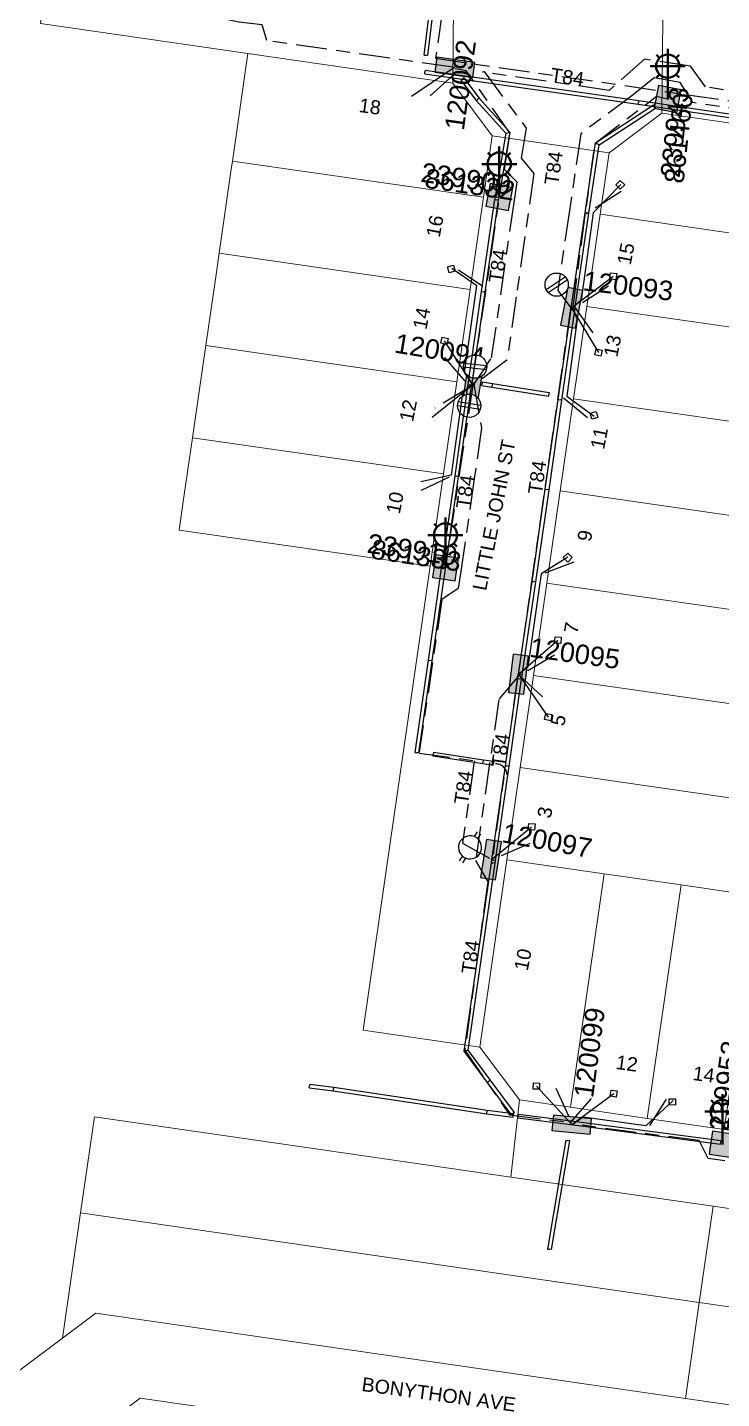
# Model space of a CAD drawing. Header units: metres. Extents: x 300545 to 301772, y 6244522 to 6246099.
# Drawn here: x 300638.4 to 300727.7, y 6244779.4 to 6244956 of the extents above; entities that cross this region are included whole.
import ezdxf
from ezdxf.enums import TextEntityAlignment as Align

# ---------------------------------------------------------------- set-up
doc = ezdxf.new("R2010")
doc.units = ezdxf.units.M
doc.linetypes.add('Cable Exist UG', pattern=[8.2, 4, -1.2, 1.8, -1.2])
doc.layers.get('0').update_dxf_attribs({"color": 6})
doc.layers.add('Cadastre Land Parcels_SP_EXT', color=9, linetype='Continuous', lineweight=5)
doc.layers.add('Cadastre Roads_SP_EXT', color=9, linetype='Continuous', lineweight=5)
for name, color, linetype in [('Duct_SP_EXT', 7, 'Continuous'), ('Equip_LV_EXT', 7, 'Continuous'), ('Equip_SP_SL_EXT', 7, 'Continuous'), ('Mains_HV_EXT', 7, 'Continuous'), ('Mains_LV_EXT', 7, 'Continuous'), ('Mains_LV_SL_EXT', 7, 'Continuous'), ('Services_SP_EXT', 7, 'Continuous'), ('SupportsUG_SP_LV_EXT', 7, 'Continuous'), ('SupportsUG_SP_LV_SL_EXT', 7, 'Continuous'), ('Trench_SP_EXT', 7, 'Continuous')]:
    doc.layers.add(name, color=color, linetype=linetype)
doc.styles.add('COLUMN_LABEL', font='arial.ttf')
doc.styles.add('iecARIAL', font='arial.ttf', dxfattribs={"height": 2})
doc.styles.add('POLE_LABEL', font='arial.ttf')
doc.styles.get("Standard").update_dxf_attribs({"font": 'arial.ttf'})

# ---------------------------------------------------------------- blocks, each defined once
blk = doc.blocks.new('COLUMN_EXT')
blk.add_hatch(color=256).paths.add_polyline_path([(-1.49, 1.48), (-1.49, -1.49), (1.48, -1.49), (1.48, 1.48)])
blk.add_lwpolyline([(-1.49, -1.49), (1.48, -1.49), (1.48, 1.48), (-1.49, 1.48)], close=True)
for tag, height, style, flags, p in [('ASSET_NUM', 2.5, 'COLUMN_LABEL', 8, (2, 2)), ('STRUCTURE_PLANT_NUMBER', 0.2, 'POLE_LABEL', 9, (1.81, 0.03)), ('STREET_CODE', 0.2, 'COLUMN_LABEL', 9, (1.81, -0.2))]:
    blk.add_attdef(tag, text='', height=height, dxfattribs=dict(style=style, flags=flags)).set_placement(p, align=Align.MIDDLE_LEFT)
at = {"flags": 9}
for tag, p in [('COLUMN_TYPE', (1.81, -0.4)), ('OWNED_BY', (1.81, -0.6)), ('STATE', (1.81, -0.8)), ('USAGE', (1.81, -1)), ('STREETNAME', (1.81, -1.6)), ('SUBURB', (1.81, -1.8)), ('LEGEND', (1.81, -1.2)), ('LOCATION', (1.81, -1.4)), ('NOTES', (1.81, -2))]:
    blk.add_attdef(tag, text='', height=0.2, dxfattribs=at).set_placement(p, align=Align.MIDDLE_LEFT)
at = {"flags": 1}
blk.add_attdef('Z', (1.81, -2.35), '', height=0.2, dxfattribs=at)
blk = doc.blocks.new('PILLAR_EXT')
blk.add_hatch(color=256).paths.add_polyline_path([(-2.475, 0.99), (-2.475, -0.99), (2.475, -0.99), (2.475, 0.99)])
blk.add_lwpolyline([(-2.475, -0.99), (2.475, -0.99), (2.475, 0.99), (-2.475, 0.99)], close=True)
at = {"style": 'iecARIAL', "flags": 8}
blk.add_attdef('ASSET_NUM', (1.5, 3.5), '', height=2.5, dxfattribs=at)
for tag, p, flags in [('OWNED_BY', (0, -0.2), 9), ('STATE', (0, -0.4), 9), ('SUPPORT_TYPE', (0, -0.6), 9), ('STREETNAME', (0, -1.8), 9), ('USAGE', (0, -0.8), 9), ('LEGEND', (0, -1), 9), ('LOCATION', (0, -1.2), 9), ('NOTES', (0, -1.4), 9), ('PARENT', (0, -1.6), 9), ('SUBURB', (0, -2), 1)]:
    blk.add_attdef(tag, p, '', height=0.2, dxfattribs=dict(flags=flags))
blk = doc.blocks.new('SL_LANTERN_EXT')
at = {"lineweight": 40}
for p, q in [((-1.46, 5.68), (-1.06, 5.28)), ((0, 1.97), (0, 6.47)), ((1.46, 5.68), (1.06, 5.28)), ((-2.25, 4.22), (2.25, 4.22)), ((-1.46, 2.76), (-1.06, 3.16)), ((0, 0), (0, 2.72)), ((1.46, 2.76), (1.06, 3.16))]:
    blk.add_line(p, q, dxfattribs=at)
blk.add_circle((0, 4.22), 1.5, dxfattribs=at)
at = {"style": 'iecARIAL', "flags": 8}
blk.add_attdef('ASSET_NUM', (1.5, 1.5), '', height=2.5, dxfattribs=at)
for tag, p, height, flags in [('OPERATING_VOLTAGE', (0.98, -1.65), 0.2, 9), ('ORIENTATION', (0.98, -1.85), 0.2, 9), ('CONSTRUCTED_VOLTAGE', (0.98, -0.65), 0.2, 9), ('CONTROL_TYPE', (0.98, -0.85), 0.2, 9), ('LANTERN_PURPOSE', (0.98, -1.05), 0.2, 9), ('LANTERN_TYPE', (0.98, -1.25), 0.2, 9), ('NO_PHASES', (0.98, -1.45), 0.2, 9), ('LNUMBER', (2.18, -3.25), 2.5, 8), ('OWNED_BY', (0.98, -2.05), 0.2, 9), ('STATE', (0.98, -2.25), 0.2, 9), ('USAGE', (0.98, -2.45), 0.2, 9), ('CEXIST', (0.98, -2.65), 0.2, 9), ('CNEW', (0.98, -2.85), 0.2, 9), ('CNUMBER', (0.98, -3.05), 0.2, 9), ('CREMOVE', (0.98, -3.25), 0.2, 9), ('CREPLACE', (0.98, -3.45), 0.2, 9), ('LKINGHEIGHT', (0.98, -3.65), 0.2, 9), ('LBRACKET', (0.98, -3.85), 0.2, 9), ('LBRACKETVOCAB', (0.98, -4.05), 0.2, 9), ('LCATEGORY', (0.98, -4.25), 0.2, 9), ('LCHARGE1', (0.98, -4.45), 0.2, 9), ('LCHARGE1PERCENT', (0.98, -4.65), 0.2, 9), ('LCHARGE2', (0.98, -4.85), 0.2, 9), ('LCHARGE2PERCENT', (0.98, -5.05), 0.2, 9), ('LCHARGE3', (0.98, -5.25), 0.2, 9), ('LCHARGE3PERCENT', (0.98, -5.45), 0.2, 9), ('LEXIST', (0.98, -5.65), 0.2, 9), ('LLAMP', (0.98, -5.85), 0.2, 9), ('LLAMPVOCAB', (0.98, -6.05), 0.2, 9), ('LMAST', (0.98, -6.25), 0.2, 9), ('LMASTVOCAB', (0.98, -6.45), 0.2, 9), ('LNEW', (0.98, -6.65), 0.2, 9), ('LANTNUMBER', (0.98, -6.85), 0.2, 9), ('LOUTREACH', (0.98, -7.25), 0.2, 9), ('LOUTREACHVOCAB', (0.98, -7.45), 0.2, 9), ('LRATECODE', (0.98, -7.65), 0.2, 9), ('LREMOVE', (0.98, -7.85), 0.2, 9), ('LREPLACE', (0.98, -8.05), 0.2, 9), ('LTYPE', (0.98, -8.25), 0.2, 9), ('LTYPEVOCAB', (0.98, -8.45), 0.2, 9), ('LEGEND', (0.98, -8.65), 0.2, 9), ('LOCATION', (0.98, -8.85), 0.2, 9), ('STREETNAME', (0.98, -9.25), 0.2, 9), ('SUBURB', (0.98, -9.45), 0.2, 1), ('NOTES', (0.98, -9.05), 0.2, 9)]:
    blk.add_attdef(tag, p, '', height=height, dxfattribs=dict(flags=flags))
blk = doc.blocks.new('CCP_EXT')
at = {"flags": 9}
for tag, p in [('STATE', (0, -1.8)), ('LIFE_SUPPORT', (0, -1.6)), ('NOTES', (0, -2))]:
    blk.add_attdef(tag, text='', height=0.2, dxfattribs=at).set_placement(p, align=Align.MIDDLE_LEFT)
blk.add_wipeout([(0, 0.57), (0.57, 0), (0, -0.57), (-0.57, 0)])
blk.add_lwpolyline([(-0.57, 0), (0, 0.57), (0.57, 0), (0, -0.57), (-0.57, 0)])
at = {"flags": 1}
blk.add_attdef('Z', (0, 0), '', height=0.2, dxfattribs=at)
at = {"flags": 9}
for tag, p in [('CCP_TYPE', (0, 0)), ('CONSTRUCTED_VOLTAGE', (0, -0.2)), ('OPERATING_VOLTAGE', (0, -0.6)), ('ORIENTATION', (0, -0.8)), ('OWNED_BY', (0, -1)), ('NO_PHASES', (0, -0.4)), ('USAGE', (0, -1.2)), ('LEGEND', (0, -1.4))]:
    blk.add_attdef(tag, text='', height=0.2, dxfattribs=at).set_placement(p, align=Align.MIDDLE_LEFT)
blk = doc.blocks.new('LV_UG_LINKS_CLOSED_EXT')
blk.add_wipeout([(-1.06, 1.06), (-1.18, 0.92), (-1.29, 0.76), (-1.37, 0.59), (-1.43, 0.42), (-1.48, 0.23), (-1.49, 0.05), (-1.49, -0.14), (-1.46, -0.33), (-1.41, -0.51), (-1.33, -0.68), (-1.24, -0.84), (-1.12, -0.99), (-0.99, -1.12), (-0.84, -1.24), (-0.68, -1.33), (-0.51, -1.41), (-0.33, -1.46), (-0.14, -1.49), (0.05, -1.49), (0.23, -1.48), (0.42, -1.43), (0.59, -1.37), (0.76, -1.29), (0.92, -1.18), (1.06, -1.06), (1.18, -0.92), (1.29, -0.76), (1.37, -0.59), (1.43, -0.42), (1.48, -0.23), (1.49, -0.05), (1.49, 0.14), (1.46, 0.33), (1.41, 0.51), (1.33, 0.68), (1.24, 0.84), (1.12, 0.99), (0.99, 1.12), (0.84, 1.24), (0.68, 1.33), (0.51, 1.41), (0.33, 1.46), (0.14, 1.49), (-0.05, 1.49), (-0.23, 1.48), (-0.42, 1.43), (-0.59, 1.37), (-0.76, 1.29), (-0.92, 1.18)])
for p, q in [((-0.25, -1.48), (-0.25, 1.48)), ((0.25, -1.48), (0.25, 1.48))]:
    blk.add_line(p, q)
blk.add_circle((0, 0), 1.5)
at = {"flags": 9}
for tag, p in [('ACTUAL_STATUS', (0, 0)), ('CONSTRUCTED_VOLTAGE', (0, -0.2)), ('OPERATING_VOLTAGE', (0, -0.6)), ('ORIENTATION', (0, -0.8)), ('STATE', (0, -1)), ('SWITCH_TYPE', (0, -1.2)), ('NO_PHASES', (0, -0.4)), ('USAGE', (0, -1.4)), ('NOTES', (0, -1.6))]:
    blk.add_attdef(tag, text='', height=0.2, dxfattribs=at).set_placement(p, align=Align.MIDDLE_LEFT)
at = {"flags": 1}
blk.add_attdef('Z', (0, 0), '', height=0.2, dxfattribs=at)
blk = doc.blocks.new('LV_UG_LINKS_OPEN_EXT')
blk.add_wipeout([(-0.25, 1.47), (-0.43, 1.43), (-0.61, 1.36), (-0.77, 1.28), (-0.93, 1.17), (-1.07, 1.05), (-1.19, 0.9), (-1.29, 0.75), (-1.38, 0.58), (-1.44, 0.4), (-1.48, 0.22), (-1.49, 0.03), (-1.49, -0.16), (-1.45, -0.34), (-1.4, -0.52), (-1.32, -0.69), (-1.23, -0.85), (-1.11, -1), (-0.98, -1.13), (-0.83, -1.24), (-0.66, -1.34), (-0.49, -1.41), (-0.31, -1.46), (-0.13, -1.49), (0.06, -1.49), (0.25, -1.47), (0.43, -1.43), (0.61, -1.36), (0.77, -1.28), (0.93, -1.17), (1.07, -1.05), (1.19, -0.9), (1.29, -0.75), (1.38, -0.58), (1.44, -0.4), (1.48, -0.22), (1.49, -0.03), (1.49, 0.16), (1.45, 0.34), (1.4, 0.52), (1.32, 0.69), (1.23, 0.85), (1.11, 1), (0.98, 1.13), (0.83, 1.24), (0.66, 1.34), (0.49, 1.41), (0.31, 1.46), (0.13, 1.49), (-0.06, 1.49)])
for p, q in [((-0.25, 1.47), (-0.25, 2.22)), ((0.25, 1.47), (0.25, 2.22)), ((-0.25, -1.47), (-0.25, -2.22)), ((0.25, -1.47), (0.25, -2.22))]:
    blk.add_line(p, q)
blk.add_lwpolyline([(0, -1.49, 1), (0, 1.49, 1)], format="xyb", close=True)
at = {"flags": 9}
for tag, p in [('ACTUAL_STATUS', (0, 0)), ('CONSTRUCTED_VOLTAGE', (0, -0.2)), ('OPERATING_VOLTAGE', (0, -0.6)), ('ORIENTATION', (0, -0.8)), ('STATE', (0, -1)), ('SWITCH_TYPE', (0, -1.2)), ('NO_PHASES', (0, -0.4)), ('USAGE', (0, -1.4)), ('NOTES', (0, -1.6))]:
    blk.add_attdef(tag, text='', height=0.2, dxfattribs=at).set_placement(p, align=Align.MIDDLE_LEFT)
at = {"flags": 1}
blk.add_attdef('Z', (0, 0), '', height=0.2, dxfattribs=at)

msp = doc.modelspace()

# ---------------------------------------------------------------- linework, layer by layer
at = {"layer": 'Cadastre Land Parcels_SP_EXT', "linetype": 'Continuous'}
for points in [[(300698.21, 6244942.05), (300693.12, 6244948.85), (300666.76, 6244952.66), (300664.76, 6244938.8), (300697.06, 6244934.13), (300698.21, 6244942.05)], [(300744.5, 6244927.91), (300746.41, 6244941.14), (300720.05, 6244944.95), (300713.25, 6244939.87), (300712.11, 6244931.95), (300744.41, 6244927.29), (300744.5, 6244927.91)], [(300697.06, 6244934.13), (300664.76, 6244938.8), (300664.56, 6244937.44), (300663.04, 6244926.92), (300695.35, 6244922.25), (300697.06, 6244934.13)], [(300742.79, 6244916.03), (300744.41, 6244927.29), (300712.11, 6244931.95), (300710.39, 6244920.07), (300742.7, 6244915.41), (300742.79, 6244916.03)], [(300695.35, 6244922.25), (300663.04, 6244926.92), (300662.56, 6244923.59), (300661.33, 6244915.04), (300693.63, 6244910.38), (300695.35, 6244922.25)], [(300741.07, 6244904.15), (300742.7, 6244915.41), (300710.39, 6244920.07), (300708.68, 6244908.19), (300740.98, 6244903.53), (300741.07, 6244904.15)], [(300693.63, 6244910.38), (300661.33, 6244915.04), (300660.56, 6244909.73), (300659.61, 6244903.16), (300691.92, 6244898.5), (300693.63, 6244910.38)], [(300739.36, 6244892.27), (300740.98, 6244903.53), (300708.68, 6244908.19), (300706.96, 6244896.32), (300739.27, 6244891.65), (300739.36, 6244892.27)], [(300691.92, 6244898.5), (300659.61, 6244903.16), (300658.56, 6244895.87), (300657.9, 6244891.28), (300690.2, 6244886.62), (300691.92, 6244898.5)], [(300737.64, 6244880.4), (300739.27, 6244891.65), (300706.96, 6244896.32), (300705.25, 6244884.44), (300737.55, 6244879.78), (300737.64, 6244880.4)], [(300735.93, 6244868.52), (300737.55, 6244879.78), (300705.25, 6244884.44), (300703.53, 6244872.56), (300735.84, 6244867.9), (300735.93, 6244868.52)], [(300734.21, 6244856.64), (300735.84, 6244867.9), (300703.53, 6244872.56), (300701.82, 6244860.68), (300734.12, 6244856.02), (300734.21, 6244856.64)], [(300732.5, 6244844.76), (300734.12, 6244856.02), (300701.82, 6244860.68), (300700.1, 6244848.81), (300712.61, 6244847), (300722.51, 6244845.57), (300732.41, 6244844.14), (300732.5, 6244844.76)], [(300712.61, 6244847), (300700.1, 6244848.81), (300696.62, 6244824.69), (300701.7, 6244817.89), (300708.27, 6244816.94), (300712.61, 6244847)], [(300722.51, 6244845.57), (300712.61, 6244847), (300708.27, 6244816.94), (300718.17, 6244815.51), (300722.51, 6244845.57)], [(300732.41, 6244844.14), (300722.51, 6244845.57), (300718.17, 6244815.51), (300728.06, 6244814.08), (300732.41, 6244844.14)], [(300726.64, 6244804.18), (300700.6, 6244807.95), (300673.68, 6244811.84), (300646.99, 6244815.69), (300645.21, 6244803.32), (300724.86, 6244791.81), (300726.64, 6244804.18)], [(300645.21, 6244803.32), (300642.88, 6244787.19), (300647.17, 6244790.4), (300713.29, 6244780.84), (300723.07, 6244779.43), (300724.86, 6244791.81), (300645.21, 6244803.32)], [(300806.3, 6244792.67), (300780.38, 6244796.41), (300753.49, 6244800.3), (300726.64, 6244804.18), (300724.86, 6244791.81), (300804.51, 6244780.3), (300806.3, 6244792.67)], [(300804.51, 6244780.3), (300724.86, 6244791.81), (300723.07, 6244779.43), (300753.74, 6244775), (300780.62, 6244771.12), (300802.72, 6244767.92), (300804.51, 6244780.3)]]:
    msp.add_lwpolyline(points, close=True, dxfattribs=at)
at = {"layer": 'Cadastre Roads_SP_EXT', "linetype": 'Continuous'}
for points in [[(300693.31, 6244969.06), (300669.63, 6244972.56), (300642.07, 6244976.44), (300640.04, 6244956.52), (300666.76, 6244952.66), (300693.12, 6244948.85), (300693.31, 6244969.06)], [(300774.42, 6244957.31), (300749.22, 6244960.98), (300727.45, 6244964.13), (300721.57, 6244964.98), (300720.25, 6244965.17), (300720.05, 6244944.95), (300746.41, 6244941.14), (300772.77, 6244937.33), (300774.42, 6244957.31)], [(300713.29, 6244780.84), (300647.17, 6244790.4), (300642.88, 6244787.19), (300637.21, 6244782.96), (300629.93, 6244732.58), (300639.76, 6244730.59), (300640.62, 6244736.57), (300642.16, 6244747.18), (300643.69, 6244757.79), (300645.22, 6244768.41), (300646.08, 6244774.38), (300652.88, 6244779.47), (300674.66, 6244776.32), (300687.03, 6244774.53), (300699.4, 6244772.74), (300711.77, 6244770.96), (300721.67, 6244769.53), (300734.05, 6244767.74), (300746.42, 6244765.95), (300752.36, 6244765.09), (300753.74, 6244775), (300723.07, 6244779.43), (300713.29, 6244780.84)]]:
    msp.add_lwpolyline(points, close=True, dxfattribs=at)
at = {"layer": 'Duct_SP_EXT'}
for p, q in [((300689.45, 6244952.44), (300691.06, 6244966.12)), ((300689.93, 6244952.39), (300691.54, 6244966.06)), ((300689.45, 6244952.44), (300689.69, 6244952.42)), ((300689.93, 6244952.39), (300689.69, 6244952.42)), ((300689.52, 6244950.04), (300689.55, 6244950.28)), ((300689.52, 6244950.04), (300717, 6244946.12)), ((300689.58, 6244950.52), (300689.55, 6244950.28)), ((300689.58, 6244950.52), (300717.07, 6244946.59)), ((300694.18, 6244949.23), (300694.37, 6244949.37)), ((300694.18, 6244949.23), (300696.14, 6244946.58)), ((300694.57, 6244949.52), (300694.37, 6244949.37)), ((300694.57, 6244949.52), (300696.51, 6244946.88)), ((300696.14, 6244946.58), (300696.33, 6244946.73)), ((300696.14, 6244946.58), (300699.95, 6244942.37)), ((300696.51, 6244946.88), (300696.33, 6244946.73)), ((300696.51, 6244946.88), (300700.46, 6244942.52)), ((300717, 6244946.12), (300717.04, 6244946.35)), ((300717, 6244946.12), (300717.04, 6244946.35)), ((300717.07, 6244946.59), (300717.04, 6244946.35)), ((300717.07, 6244946.59), (300717.04, 6244946.35)), ((300717.07, 6244946.59), (300719.15, 6244946.29)), ((300719.15, 6244946.29), (300719.11, 6244946.05)), ((300719.15, 6244946.29), (300719.11, 6244946.05)), ((300719.15, 6244946.29), (300719.15, 6244946.29)), ((300719.15, 6244946.29), (300735.22, 6244943.92)), ((300711.5, 6244941.15), (300718.96, 6244946.03)), ((300711.95, 6244940.87), (300719.22, 6244945.63)), ((300717, 6244946.12), (300719.08, 6244945.81)), ((300718.96, 6244946.03), (300719.09, 6244945.83)), ((300719.08, 6244945.81), (300719.11, 6244946.05)), ((300719.08, 6244945.81), (300719.11, 6244946.05)), ((300719.08, 6244945.81), (300719.08, 6244945.81)), ((300719.08, 6244945.81), (300735.15, 6244943.45)), ((300719.22, 6244945.63), (300719.09, 6244945.83)), ((300699.95, 6244942.37), (300698.57, 6244934.18)), ((300700.46, 6244942.52), (300699.04, 6244934.11)), ((300699.95, 6244942.37), (300700.2, 6244942.45)), ((300700.46, 6244942.52), (300700.2, 6244942.45)), ((300710.19, 6244932.14), (300711.5, 6244941.15)), ((300711.5, 6244941.15), (300711.72, 6244941.01)), ((300711.95, 6244940.87), (300711.72, 6244941.01)), ((300710.66, 6244932.07), (300711.95, 6244940.87)), ((300698.57, 6244934.18), (300698.51, 6244933.83)), ((300698.57, 6244934.18), (300698.81, 6244934.14)), ((300698.57, 6244934.18), (300698.81, 6244934.14)), ((300699.04, 6244934.11), (300698.81, 6244934.14)), ((300699.04, 6244934.11), (300698.81, 6244934.14)), ((300699.04, 6244934.11), (300698.98, 6244933.75)), ((300698.51, 6244933.83), (300696.8, 6244921.98)), ((300698.98, 6244933.75), (300697.27, 6244921.91)), ((300698.51, 6244933.83), (300698.75, 6244933.79)), ((300698.98, 6244933.75), (300698.75, 6244933.79)), ((300710.19, 6244932.14), (300710.42, 6244932.11)), ((300710.66, 6244932.07), (300710.42, 6244932.11)), ((300696.8, 6244921.98), (300697.03, 6244921.94)), ((300697.27, 6244921.91), (300697.03, 6244921.94)), ((300708.36, 6244919.67), (300708.38, 6244919.84)), ((300708.38, 6244919.84), (300708.62, 6244919.81)), ((300708.38, 6244919.84), (300708.62, 6244919.81)), ((300708.86, 6244919.77), (300708.62, 6244919.81)), ((300708.86, 6244919.77), (300708.62, 6244919.81)), ((300706.71, 6244908.07), (300708.36, 6244919.67)), ((300707.18, 6244908), (300708.83, 6244919.6)), ((300708.36, 6244919.67), (300708.6, 6244919.63)), ((300708.83, 6244919.6), (300708.6, 6244919.63)), ((300708.83, 6244919.6), (300708.86, 6244919.77)), ((300698.15, 6244909.67), (300705.48, 6244908.5)), ((300705.04, 6244896.54), (300706.71, 6244908.07)), ((300705.48, 6244908.5), (300705.51, 6244908.74)), ((300705.55, 6244908.98), (300705.51, 6244908.74)), ((300705.52, 6244896.47), (300707.18, 6244908)), ((300706.71, 6244908.07), (300706.95, 6244908.04)), ((300707.18, 6244908), (300706.95, 6244908.04)), ((300693.37, 6244898.24), (300691.67, 6244886.47)), ((300693.84, 6244898.17), (300692.14, 6244886.4)), ((300693.37, 6244898.24), (300693.6, 6244898.2)), ((300693.84, 6244898.17), (300693.6, 6244898.2)), ((300703.33, 6244884.67), (300705.04, 6244896.54)), ((300703.8, 6244884.6), (300705.52, 6244896.47)), ((300705.04, 6244896.54), (300705.28, 6244896.5)), ((300705.52, 6244896.47), (300705.28, 6244896.5)), ((300691.65, 6244886.37), (300689.94, 6244874.5)), ((300692.13, 6244886.3), (300690.41, 6244874.43)), ((300691.67, 6244886.47), (300691.65, 6244886.37)), ((300691.65, 6244886.37), (300691.89, 6244886.33)), ((300691.67, 6244886.47), (300691.9, 6244886.44)), ((300691.67, 6244886.47), (300691.9, 6244886.44)), ((300692.13, 6244886.3), (300691.89, 6244886.33)), ((300692.14, 6244886.4), (300691.9, 6244886.44)), ((300692.14, 6244886.4), (300691.9, 6244886.44)), ((300692.14, 6244886.4), (300692.13, 6244886.3)), ((300701.58, 6244872.7), (300703.33, 6244884.67)), ((300702.06, 6244872.63), (300703.8, 6244884.6)), ((300703.33, 6244884.67), (300703.56, 6244884.63)), ((300703.8, 6244884.6), (300703.56, 6244884.63)), ((300689.94, 6244874.5), (300688.22, 6244862.64)), ((300690.41, 6244874.43), (300688.7, 6244862.57)), ((300689.94, 6244874.5), (300690.17, 6244874.46)), ((300690.41, 6244874.43), (300690.17, 6244874.46)), ((300699.9, 6244860.92), (300701.5, 6244872.16)), ((300701.5, 6244872.16), (300701.58, 6244872.7)), ((300701.5, 6244872.16), (300701.74, 6244872.12)), ((300701.58, 6244872.7), (300701.82, 6244872.67)), ((300701.58, 6244872.7), (300701.82, 6244872.67)), ((300701.98, 6244872.09), (300701.74, 6244872.12)), ((300702.06, 6244872.63), (300701.82, 6244872.67)), ((300702.06, 6244872.63), (300701.82, 6244872.67)), ((300701.98, 6244872.09), (300702.06, 6244872.63)), ((300700.37, 6244860.86), (300701.98, 6244872.09)), ((300688.22, 6244862.64), (300688.46, 6244862.6)), ((300688.7, 6244862.57), (300688.46, 6244862.6)), ((300690.57, 6244862.2), (300690.6, 6244862.43)), ((300690.57, 6244862.2), (300697, 6244861.22)), ((300690.64, 6244862.67), (300690.6, 6244862.43)), ((300690.64, 6244862.67), (300697.08, 6244861.69)), ((300697.08, 6244861.69), (300697.04, 6244861.45)), ((300697.08, 6244861.69), (300698.42, 6244861.49)), ((300697, 6244861.22), (300697.04, 6244861.45)), ((300697, 6244861.22), (300698.34, 6244861.01)), ((300698.34, 6244861.01), (300698.38, 6244861.25)), ((300698.42, 6244861.49), (300698.38, 6244861.25)), ((300699.9, 6244860.92), (300700.13, 6244860.89)), ((300700.37, 6244860.86), (300700.13, 6244860.89)), ((300694.58, 6244824.16), (300694.83, 6244824.22)), ((300697.57, 6244820.16), (300694.58, 6244824.16)), ((300695.09, 6244824.29), (300694.83, 6244824.22)), ((300697.95, 6244820.45), (300695.09, 6244824.29)), ((300674.65, 6244819.46), (300674.68, 6244819.7)), ((300674.65, 6244819.46), (300677.73, 6244819.05)), ((300674.71, 6244819.93), (300674.68, 6244819.7)), ((300674.71, 6244819.93), (300677.8, 6244819.53)), ((300677.73, 6244819.05), (300677.76, 6244819.29)), ((300677.8, 6244819.53), (300677.76, 6244819.29)), ((300677.8, 6244819.53), (300697.55, 6244816.58)), ((300697.57, 6244820.16), (300697.76, 6244820.31)), ((300700.7, 6244815.98), (300697.57, 6244820.16)), ((300697.95, 6244820.45), (300697.76, 6244820.31)), ((300701.08, 6244816.26), (300697.95, 6244820.45)), ((300677.73, 6244819.05), (300697.49, 6244816.1)), ((300697.49, 6244816.1), (300697.52, 6244816.34)), ((300697.49, 6244816.1), (300700.88, 6244815.66)), ((300697.55, 6244816.58), (300697.52, 6244816.34)), ((300697.55, 6244816.58), (300700.94, 6244816.14)), ((300700.7, 6244815.98), (300700.89, 6244816.12)), ((300700.88, 6244815.66), (300700.91, 6244815.9)), ((300701.08, 6244816.26), (300700.89, 6244816.12)), ((300700.94, 6244816.14), (300700.91, 6244815.9)), ((300701.52, 6244815.57), (300701.56, 6244815.81)), ((300701.59, 6244816.05), (300701.56, 6244815.81)), ((300701.59, 6244816.05), (300708.37, 6244815.17)), ((300701.52, 6244815.57), (300708.31, 6244814.7)), ((300708.31, 6244814.7), (300708.34, 6244814.93)), ((300708.31, 6244814.7), (300708.34, 6244814.93)), ((300708.31, 6244814.7), (300727.61, 6244812.2)), ((300708.37, 6244815.17), (300708.34, 6244814.93)), ((300708.37, 6244815.17), (300708.34, 6244814.93)), ((300708.37, 6244815.17), (300727.67, 6244812.67)), ((300707.67, 6244812.71), (300705.33, 6244798.68)), ((300708.15, 6244812.63), (300705.81, 6244798.6)), ((300707.67, 6244812.71), (300707.91, 6244812.67)), ((300708.15, 6244812.63), (300707.91, 6244812.67)), ((300727.61, 6244812.2), (300727.64, 6244812.43)), ((300727.67, 6244812.67), (300727.64, 6244812.43)), ((300705.33, 6244798.68), (300705.57, 6244798.64)), ((300705.81, 6244798.6), (300705.57, 6244798.64))]:
    msp.add_line(p, q, dxfattribs=at)
at = {"layer": 'Mains_HV_EXT', "linetype": 'Cable Exist UG'}
msp.add_lwpolyline([(300544.64, 6245023.91), (300545.47, 6245025.68), (300559.66, 6245023.71), (300559.66, 6245023.71), (300555.42, 6244993.95), (300562.1, 6244985.15), (300562.1, 6244985.15), (300589.23, 6244981.23), (300598.67, 6244979.86), (300598.67, 6244979.86), (300615.59, 6244977.42), (300679.75, 6244968.03), (300679.75, 6244968.03), (300692.87, 6244966.1), (300690.92, 6244952.04), (300738.6, 6244945.13)], dxfattribs=at)
at = {"layer": 'Mains_LV_EXT', "linetype": 'Cable Exist UG'}
for points in [[(300693.14, 6244950.88), (300669.21, 6244954.32), (300668.57, 6244956.33), (300665.57, 6244956.69), (300663.41, 6244957.17), (300663.41, 6244957.17), (300642.3, 6244960.23), (300640.29, 6244958.98)], [(300747.68, 6244809.25), (300744.4, 6244807.67), (300744.4, 6244807.67), (300726.01, 6244810.34), (300724.85, 6244812.64), (300708.56, 6244814.77)]]:
    msp.add_lwpolyline(points, dxfattribs=at)
at = {"layer": 'Services_SP_EXT'}
msp.add_lwpolyline([(300693.39, 6244950.87), (300687.82, 6244947.1)], dxfattribs=at)
at = {"layer": 'Trench_SP_EXT', "linetype": 'Cable Exist UG'}
for points in [[(300693.18, 6244949.88), (300689.85, 6244946.83)], [(300692.06, 6244913.48), (300695.33, 6244909.67), (300690.82, 6244906.99)], [(300689.09, 6244896.43), (300693.63, 6244898.53)], [(300706.23, 6244875.18), (300701.76, 6244872.52), (300705.53, 6244869.03)], [(300703.04, 6244850.89), (300698.43, 6244848.94)], [(300706.41, 6244819.38), (300708.37, 6244815.05), (300711.44, 6244818.61)]]:
    msp.add_lwpolyline(points, dxfattribs=at)
msp.add_lwpolyline([(300698.64, 6244861.16, -0.414095), (300700.11, 6244859.77)], format="xyb", dxfattribs=at)

# ---------------------------------------------------------------- block references
at = {"layer": 'Equip_SP_SL_EXT'}
ref = msp.add_blockref('SL_LANTERN_EXT', (300720.8, 6244946.79), dxfattribs=at)
ref.add_attrib('ASSET_NUM', '239943', dxfattribs={"layer": '0', "height": 2.5, "rotation": 84.0257, "style": 'iecARIAL'}).set_placement((300722.3, 6244948.29), align=Align.MIDDLE_RIGHT)
ref = msp.add_blockref('SL_LANTERN_EXT', (300699.11, 6244934.19), dxfattribs=at)
ref.add_attrib('ASSET_NUM', '239909', dxfattribs={"layer": '0', "height": 2.5, "rotation": 351.6341, "style": 'iecARIAL'}).set_placement((300700.61, 6244935.69), align=Align.MIDDLE_RIGHT)
ref = msp.add_blockref('SL_LANTERN_EXT', (300692.18, 6244886.41), dxfattribs=at)
ref.add_attrib('ASSET_NUM', '239910', dxfattribs={"layer": '0', "height": 2.5, "rotation": 351.6009, "style": 'iecARIAL'}).set_placement((300693.68, 6244887.91), align=Align.MIDDLE_RIGHT)
ref = msp.add_blockref('SL_LANTERN_EXT', (300727.83, 6244812.16), dxfattribs=at)
ref.add_attrib('ASSET_NUM', '239953', dxfattribs={"layer": '0', "height": 2.5, "rotation": 81.7808, "style": 'iecARIAL'}).set_placement((300729.33, 6244813.66), align=Align.BOTTOM_LEFT)
at = {"layer": 'SupportsUG_SP_LV_EXT'}
ref = msp.add_blockref('PILLAR_EXT', (300693.39, 6244950.87), dxfattribs=dict(at, rotation=172.1466865932124))
ref.add_attrib('ASSET_NUM', '120092', dxfattribs={"layer": '0', "height": 2.5, "rotation": 82.2012, "style": 'iecARIAL'}).set_placement((300694.89, 6244954.37), align=Align.MIDDLE_RIGHT)
ref = msp.add_blockref('PILLAR_EXT', (300708.42, 6244919.9), dxfattribs=dict(at, rotation=259.0771951893601))
ref.add_attrib('ASSET_NUM', '120093', dxfattribs={"layer": '0', "height": 2.5, "rotation": 353.2452, "style": 'iecARIAL'}).set_placement((300709.92, 6244923.4), align=Align.MIDDLE_LEFT)
ref = msp.add_blockref('PILLAR_EXT', (300695.7, 6244909.99), dxfattribs=dict(at, rotation=80.70669124441665))
ref.add_attrib('ASSET_NUM', '120094', dxfattribs={"layer": '0', "height": 2.5, "rotation": 350.6375, "style": 'iecARIAL'}).set_placement((300697.2, 6244913.49), align=Align.MIDDLE_RIGHT)
ref = msp.add_blockref('PILLAR_EXT', (300701.58, 6244872.7), dxfattribs=dict(at, rotation=262.8749837503773))
ref.add_attrib('ASSET_NUM', '120095', dxfattribs={"layer": '0', "height": 2.5, "rotation": 352.106, "style": 'iecARIAL'}).set_placement((300703.08, 6244876.2), align=Align.MIDDLE_LEFT)
ref = msp.add_blockref('PILLAR_EXT', (300698.05, 6244848.82), dxfattribs=dict(at, rotation=261.0982838674677))
ref.add_attrib('ASSET_NUM', '120097', dxfattribs={"layer": '0', "height": 2.5, "rotation": 349.7176, "style": 'iecARIAL'}).set_placement((300699.55, 6244852.32), align=Align.MIDDLE_LEFT)
ref = msp.add_blockref('PILLAR_EXT', (300708.44, 6244814.71), dxfattribs=dict(at, rotation=354.4945219756382))
ref.add_attrib('ASSET_NUM', '120099', dxfattribs={"layer": '0', "height": 2.5, "rotation": 82.3421, "style": 'iecARIAL'}).set_placement((300709.94, 6244818.21), align=Align.MIDDLE_LEFT)
at = {"layer": 'SupportsUG_SP_LV_SL_EXT'}
ref = msp.add_blockref('COLUMN_EXT', (300720.8, 6244946.79), dxfattribs=dict(at, rotation=169.1596947101434))
ref.add_attrib('ASSET_NUM', '861460', dxfattribs={"layer": '0', "height": 2.5, "rotation": 84.0257, "style": 'COLUMN_LABEL'}).set_placement((300722.8, 6244947.54), align=Align.MIDDLE_RIGHT)
ref = msp.add_blockref('COLUMN_EXT', (300699.11, 6244934.19), dxfattribs=dict(at, rotation=79.28687703300498))
ref.add_attrib('ASSET_NUM', '861332', dxfattribs={"layer": '0', "height": 2.5, "rotation": 351.6341, "style": 'COLUMN_LABEL'}).set_placement((300701.11, 6244934.94), align=Align.MIDDLE_RIGHT)
ref = msp.add_blockref('COLUMN_EXT', (300692.18, 6244886.41), dxfattribs=dict(at, rotation=81.63411383520827))
ref.add_attrib('ASSET_NUM', '861333', dxfattribs={"layer": '0', "height": 2.5, "rotation": 351.6009, "style": 'COLUMN_LABEL'}).set_placement((300694.18, 6244887.16), align=Align.MIDDLE_RIGHT)
ref = msp.add_blockref('COLUMN_EXT', (300727.83, 6244812.16), dxfattribs=dict(at, rotation=261.7808170584515))
ref.add_attrib('ASSET_NUM', '861475', dxfattribs={"layer": '0', "height": 2.5, "rotation": 81.7808, "style": 'COLUMN_LABEL'}).set_placement((300729.83, 6244812.91), align=Align.TOP_LEFT)

# ---------------------------------------------------------------- texts
at = {"layer": 'Cadastre Land Parcels_SP_EXT'}
for s, rotation, p in [('18', 352.0151, (300680.96, 6244945.13)), ('16', 78.8418, (300691.43, 6244928.88)), ('15', 78.8915, (300716.02, 6244925.32)), ('14', 78.6398, (300689.72, 6244917)), ('13', 78.6398, (300714.3, 6244913.45)), ('12', 78.8418, (300688, 6244905.12)), ('11', 78.8915, (300712.59, 6244901.57)), ('10', 78.6398, (300686.29, 6244893.25)), ('9', 78.5378, (300710.88, 6244889.69)), ('7', 78.8915, (300709.16, 6244877.81)), ('5', 78.589, (300707.45, 6244865.93)), ('3', 78.8418, (300705.73, 6244854.06)), ('10', 78.589, (300702.76, 6244834.41)), ('12', 352.0151, (300714.03, 6244821.89)), ('14', 352.2695, (300723.93, 6244820.46))]:
    msp.add_text(s, height=1.8, rotation=rotation, dxfattribs=at).set_placement(p)
at = {"layer": 'Cadastre Roads_SP_EXT'}
for s, rotation, p in [('LITTLE JOHN ST', 78.8418, (300697.41, 6244883.37)), ('BONYTHON AVE', 352.2695, (300681.31, 6244780.41))]:
    msp.add_text(s, height=1.8, rotation=rotation, dxfattribs=at).set_placement(p)
at = {"layer": 'Mains_LV_EXT'}
for rotation, p in [(351.8432, (300705.6, 6244949.04)), (81.704, (300706.68, 6244935.62)), (81.7817, (300699.51, 6244923)), (81.8484, (300704.58, 6244895.8)), (81.7817, (300695.31, 6244893.94)), (82.096, (300699.86, 6244860.64)), (81.7817, (300695.06, 6244855.87)), (82.2542, (300696.01, 6244834.03))]:
    msp.add_text('T84', height=1.8, rotation=rotation, dxfattribs=at).set_placement(p)

# ---------------------------------------------------------------- next in the draw order: block references
at = {"layer": 'Services_SP_EXT'}
for p in [(300714.69, 6244935.73), (300707.92, 6244887.73)]:
    msp.add_blockref('CCP_EXT', p, dxfattribs=at)
for p, rotation in [((300692.94, 6244924.9), 330.3762513704758), ((300713.79, 6244923.96), 217.0771951665648), ((300692.07, 6244915.65), 302.7066913905336), ((300711.89, 6244914.14), 121.0771951791467), ((300711.32, 6244906.04), 150.8323865445704), ((300706.66, 6244877.11), 220.8749834220977), ((300705.42, 6244867.19), 124.874983505889), ((300703.27, 6244853.06), 219.0982836678944), ((300703.89, 6244819.67), 312.4945222900961), ((300713.84, 6244818.7), 216.4945221512533), ((300721.4, 6244817.63), 224.2042763477002)]:
    msp.add_blockref('CCP_EXT', p, dxfattribs=dict(at, rotation=rotation))

# ---------------------------------------------------------------- next in the draw order: linework, layer by layer
at = {"layer": 'Cadastre Roads_SP_EXT', "linetype": 'Continuous'}
for points in [[(300700.1, 6244848.81), (300701.82, 6244860.68), (300703.53, 6244872.56), (300705.25, 6244884.44), (300706.96, 6244896.32), (300708.68, 6244908.19), (300710.39, 6244920.07), (300712.11, 6244931.95), (300713.25, 6244939.87), (300698.21, 6244942.05), (300697.06, 6244934.13), (300695.35, 6244922.25), (300693.63, 6244910.38), (300691.92, 6244898.5), (300690.2, 6244886.62), (300688.49, 6244874.74), (300686.77, 6244862.86), (300685.06, 6244850.98), (300681.57, 6244826.86), (300696.62, 6244824.69), (300700.1, 6244848.81)], [(300754.43, 6244810.27), (300747.86, 6244811.22), (300737.96, 6244812.65), (300728.06, 6244814.08), (300718.17, 6244815.51), (300708.27, 6244816.94), (300701.7, 6244817.89), (300700.6, 6244807.95), (300726.64, 6244804.18), (300753.49, 6244800.3), (300754.43, 6244810.27)]]:
    msp.add_lwpolyline(points, close=True, dxfattribs=at)
at = {"layer": 'Services_SP_EXT'}
for points in [[(300708.5, 6244919.89), (300709.15, 6244918.42), (300707.83, 6244908.53), (300711.32, 6244905.95)], [(300708.42, 6244919.9), (300711.89, 6244914.14)], [(300707.92, 6244887.77), (300704.52, 6244885.62), (300702.78, 6244873.62), (300701.74, 6244872.84)], [(300701.58, 6244872.7), (300706.66, 6244877.11)], [(300701.58, 6244872.7), (300705.42, 6244867.19)], [(300708.44, 6244814.71), (300703.89, 6244819.67)], [(300708.44, 6244814.71), (300713.84, 6244818.7)], [(300721.49, 6244817.8), (300718, 6244814.53), (300709.9, 6244815.66), (300708.48, 6244814.67)]]:
    msp.add_lwpolyline(points, dxfattribs=at)
at = {"layer": 'Trench_SP_EXT', "linetype": 'Cable Exist UG'}
for points in [[(300714.8, 6244934.89), (300710.25, 6244931.96)], [(300693.87, 6244924.78), (300696.99, 6244922.69)], [(300713.19, 6244922.67), (300708.84, 6244919.92), (300711.8, 6244915.8)], [(300710.47, 6244905.71), (300706.92, 6244908.66)], [(300708.72, 6244887.13), (300703.97, 6244885.32)], [(300720.59, 6244817.98), (300717.93, 6244813.79)]]:
    msp.add_lwpolyline(points, dxfattribs=at)

# ---------------------------------------------------------------- next in the draw order: block references
at = {"layer": 'Equip_LV_EXT'}
for name, p, rotation in [('LV_UG_LINKS_CLOSED_EXT', (300706.5, 6244922.88), 303.6138518569221), ('LV_UG_LINKS_CLOSED_EXT', (300696.01, 6244912.32), 83.6598081362355), ('LV_UG_LINKS_CLOSED_EXT', (300695.24, 6244907.29), 80.69005995611913), ('LV_UG_LINKS_OPEN_EXT', (300695.35, 6244850.41), 327.948452875423)]:
    msp.add_blockref(name, p, dxfattribs=dict(at, rotation=rotation))

# ---------------------------------------------------------------- next in the draw order: linework, layer by layer
at = {"layer": 'Duct_SP_EXT'}
for p, q in [((300708.38, 6244919.84), (300710.19, 6244932.14)), ((300708.86, 6244919.77), (300710.66, 6244932.07)), ((300696.8, 6244921.98), (300695.06, 6244910.01)), ((300697.27, 6244921.91), (300695.53, 6244909.94)), ((300695.04, 6244909.86), (300693.37, 6244898.24)), ((300695.51, 6244909.79), (300693.84, 6244898.17)), ((300695.06, 6244910.01), (300695.04, 6244909.86)), ((300695.04, 6244909.86), (300695.27, 6244909.82)), ((300695.06, 6244910.01), (300695.3, 6244909.98)), ((300695.06, 6244910.01), (300695.3, 6244909.98)), ((300695.51, 6244909.79), (300695.27, 6244909.82)), ((300695.53, 6244909.94), (300695.3, 6244909.98)), ((300695.53, 6244909.94), (300695.3, 6244909.98)), ((300695.53, 6244909.94), (300695.51, 6244909.79)), ((300696.85, 6244909.88), (300696.89, 6244910.12)), ((300696.85, 6244909.88), (300698.15, 6244909.67)), ((300696.93, 6244910.35), (300696.89, 6244910.12)), ((300696.93, 6244910.35), (300698.23, 6244910.14)), ((300698.15, 6244909.67), (300698.19, 6244909.9)), ((300698.23, 6244910.14), (300698.19, 6244909.9)), ((300698.23, 6244910.14), (300705.55, 6244908.98)), ((300698.15, 6244848.8), (300699.9, 6244860.92)), ((300698.62, 6244848.73), (300700.37, 6244860.86)), ((300694.58, 6244824.16), (300698.1, 6244848.43)), ((300695.09, 6244824.29), (300698.57, 6244848.36)), ((300698.1, 6244848.43), (300698.15, 6244848.8)), ((300698.1, 6244848.43), (300698.33, 6244848.4)), ((300698.15, 6244848.8), (300698.39, 6244848.76)), ((300698.15, 6244848.8), (300698.39, 6244848.76)), ((300698.57, 6244848.36), (300698.33, 6244848.4)), ((300698.62, 6244848.73), (300698.39, 6244848.76)), ((300698.62, 6244848.73), (300698.39, 6244848.76)), ((300698.57, 6244848.36), (300698.62, 6244848.73))]:
    msp.add_line(p, q, dxfattribs=at)
at = {"layer": 'Mains_LV_EXT', "linetype": 'Cable Exist UG'}
for points in [[(300747.8, 6244934.84), (300746.87, 6244936.54), (300741.19, 6244945.86), (300725.64, 6244948.34), (300723.72, 6244951.04), (300717.82, 6244951.91), (300713.27, 6244947.89), (300713.27, 6244947.89), (300696.95, 6244950.28), (300697.16, 6244950.34), (300697.16, 6244950.34), (300702.58, 6244943.02), (300701.94, 6244939.15), (300703.57, 6244937.2), (300703.57, 6244937.2), (300701.29, 6244921.32), (300700.1, 6244913.15), (300695.86, 6244909.99)], [(300695.83, 6244910), (300698.12, 6244913.44), (300698.12, 6244913.44), (300699.31, 6244921.61), (300701.02, 6244933.44), (300701.42, 6244936.06), (300699.78, 6244937.7), (300700.51, 6244942.33), (300694.87, 6244950.42), (300693.42, 6244950.69)], [(300747.8, 6244934.81), (300746.45, 6244936.2), (300740.69, 6244943.8), (300724.01, 6244946.34), (300722.42, 6244948.91), (300719.05, 6244949.52), (300716.35, 6244947.33), (300716.35, 6244947.33), (300709.59, 6244942.29), (300708.15, 6244932.44), (300706.63, 6244922.13), (300708.38, 6244919.87)], [(300708.34, 6244920.13), (300701.55, 6244872.66)], [(300695.8, 6244910.27), (300696.81, 6244904.39), (300696.81, 6244904.39), (300695.88, 6244897.87), (300694.16, 6244886), (300693.84, 6244883.73), (300691.73, 6244882.32), (300688.81, 6244862.66)], [(300701.66, 6244872.6), (300699.05, 6244869.46), (300699.05, 6244869.46), (300697.86, 6244861.22), (300696.06, 6244848.73), (300697.63, 6244845.97), (300694.68, 6244824.28), (300700.42, 6244815.96), (300708.51, 6244814.94)], [(300701.51, 6244872.69), (300698.22, 6244848.82)], [(300688.79, 6244862.55), (300695.92, 6244861.57), (300695.83, 6244861.15), (300695.83, 6244861.15), (300694.36, 6244850.97), (300698.08, 6244848.88)]]:
    msp.add_lwpolyline(points, dxfattribs=at)
at = {"layer": 'Mains_LV_SL_EXT', "linetype": 'Cable Exist UG'}
for points in [[(300708.58, 6244919.72), (300711.42, 6244941.05), (300719.34, 6244947.14), (300720.88, 6244946.77)], [(300695.64, 6244910.18), (300699.15, 6244934.15)], [(300695.74, 6244910.18), (300692.14, 6244886.25)]]:
    msp.add_lwpolyline(points, dxfattribs=at)
at = {"layer": 'Services_SP_EXT'}
for points in [[(300714.77, 6244935.77), (300711.2, 6244932.11), (300709.66, 6244920.88), (300708.59, 6244919.93)], [(300695.74, 6244909.97), (300694.62, 6244911.56), (300696.21, 6244922.74), (300693.02, 6244924.94)], [(300708.42, 6244919.9), (300713.79, 6244923.96)], [(300695.7, 6244909.99), (300692.07, 6244915.65)], [(300695.69, 6244910.01), (300694.36, 6244908.93), (300692.94, 6244898.33), (300689.02, 6244897.47)], [(300695.7, 6244909.99), (300690.46, 6244905.78)], [(300698.05, 6244848.82), (300703.27, 6244853.06)]]:
    msp.add_lwpolyline(points, dxfattribs=at)

doc.saveas('drawing.dxf')
